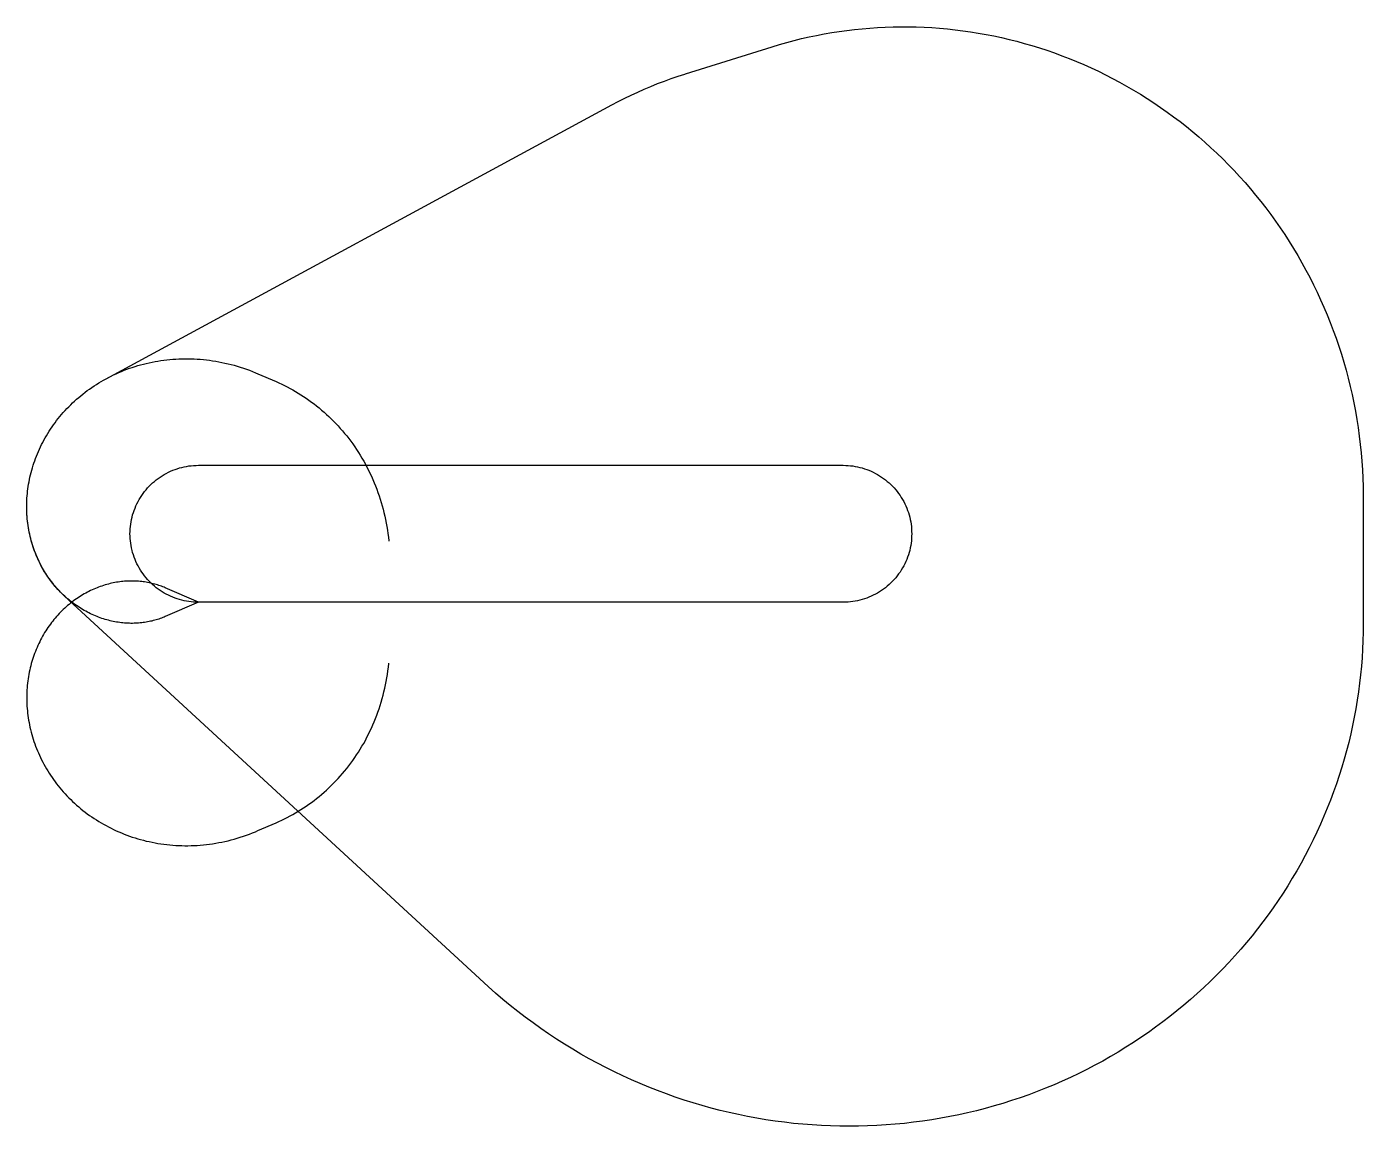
# Model space of a CAD drawing. Header units: metres. Extents: x -4139 to 28082, y -12632 to 13871.
import ezdxf

# ---------------------------------------------------------------- set-up
doc = ezdxf.new("R2010")
doc.units = ezdxf.units.M

msp = doc.modelspace()

# ---------------------------------------------------------------- linework, layer by layer
at = {"layer": 'NorminalTrack', "color": 1}
msp.add_lwpolyline([(0, 0), (0, 0), (-58, 1), (-115, 4), (-172, 9), (-230, 16), (-286, 25), (-343, 36), (-399, 49), (-455, 64), (-510, 81), (-564, 99), (-618, 120), (-671, 143), (-723, 167), (-774, 193), (-825, 221), (-874, 251), (-922, 282), (-970, 315), (-1016, 350), (-1060, 386), (-1104, 424), (-1146, 463), (-1187, 504), (-1226, 546), (-1264, 589), (-1300, 634), (-1335, 680), (-1368, 727), (-1399, 775), (-1429, 825), (-1456, 875), (-1483, 926), (-1507, 979), (-1529, 1032), (-1550, 1085), (-1569, 1140), (-1586, 1195), (-1601, 1250), (-1613, 1307), (-1624, 1363), (-1633, 1420), (-1640, 1477), (-1646, 1534), (-1649, 1592), (-1650, 1650), (-1649, 1707), (-1646, 1765), (-1640, 1822), (-1633, 1879), (-1624, 1936), (-1613, 1992), (-1601, 2049), (-1586, 2104), (-1569, 2159), (-1550, 2214), (-1529, 2267), (-1507, 2320), (-1483, 2373), (-1456, 2424), (-1429, 2474), (-1399, 2524), (-1368, 2572), (-1335, 2619), (-1300, 2665), (-1264, 2710), (-1226, 2753), (-1187, 2795), (-1146, 2836), (-1104, 2875), (-1060, 2913), (-1016, 2949), (-970, 2984), (-922, 3017), (-874, 3048), (-825, 3078), (-774, 3106), (-723, 3132), (-671, 3156), (-618, 3179), (-564, 3200), (-510, 3218), (-455, 3235), (-399, 3250), (-343, 3263), (-286, 3274), (-230, 3283), (-172, 3290), (-115, 3295), (-58, 3298), (0, 3299), (0, 3299), (15546, 3299), (15546, 3299), (15604, 3298), (15662, 3295), (15719, 3290), (15776, 3283), (15833, 3274), (15889, 3263), (15946, 3250), (16001, 3235), (16056, 3218), (16111, 3200), (16164, 3179), (16217, 3156), (16270, 3132), (16321, 3106), (16371, 3078), (16421, 3048), (16469, 3017), (16516, 2984), (16562, 2949), (16607, 2913), (16650, 2875), (16692, 2836), (16733, 2795), (16772, 2753), (16810, 2710), (16846, 2665), (16881, 2619), (16914, 2572), (16945, 2524), (16975, 2474), (17003, 2424), (17029, 2373), (17053, 2320), (17076, 2267), (17097, 2214), (17115, 2159), (17132, 2104), (17147, 2049), (17160, 1992), (17171, 1936), (17180, 1879), (17187, 1822), (17192, 1765), (17195, 1707), (17196, 1650), (17195, 1592), (17192, 1534), (17187, 1477), (17180, 1420), (17171, 1363), (17160, 1307), (17147, 1250), (17132, 1195), (17115, 1140), (17097, 1085), (17076, 1032), (17053, 979), (17029, 926), (17003, 875), (16975, 825), (16945, 775), (16914, 727), (16881, 680), (16846, 634), (16810, 589), (16772, 546), (16733, 504), (16692, 463), (16650, 424), (16607, 386), (16562, 350), (16516, 315), (16469, 282), (16421, 251), (16371, 221), (16321, 193), (16270, 167), (16217, 143), (16164, 120), (16111, 99), (16056, 81), (16001, 64), (15946, 49), (15889, 36), (15833, 25), (15776, 16), (15719, 9), (15662, 4), (15604, 1), (15546, 0), (0, 0)], dxfattribs=at)
at = {"layer": 'WindSpiral', "color": 5}
for points in [[(0, 0), (-800, -347), (-830, -359), (-861, -372), (-893, -384), (-924, -395), (-956, -406), (-989, -417), (-1022, -427), (-1055, -436), (-1088, -445), (-1122, -454), (-1156, -461), (-1191, -469), (-1226, -475), (-1261, -482), (-1297, -487), (-1332, -492), (-1368, -497), (-1405, -500), (-1441, -503), (-1478, -506), (-1515, -508), (-1552, -509), (-1590, -510), (-1628, -510), (-1665, -509), (-1704, -508), (-1742, -506), (-1780, -503), (-1819, -499), (-1857, -495), (-1896, -490), (-1935, -485), (-1974, -479), (-2013, -472), (-2052, -464), (-2092, -456), (-2131, -447), (-2170, -437), (-2209, -426), (-2249, -415), (-2288, -403), (-2327, -390), (-2366, -376), (-2406, -362), (-2445, -347), (-2484, -331), (-2523, -315), (-2561, -297), (-2600, -279), (-2639, -260), (-2677, -241), (-2715, -220), (-2753, -199), (-2791, -177), (-2829, -155), (-2866, -131), (-2903, -107), (-2940, -82), (-2977, -56), (-3013, -30), (-3049, -3), (-3084, 25), (-3120, 54), (-3155, 83), (-3189, 113), (-3224, 144), (-3257, 176), (-3291, 208), (-3324, 241), (-3356, 275), (-3388, 310), (-3420, 345), (-3451, 381), (-3482, 417), (-3512, 454), (-3541, 492), (-3570, 531), (-3599, 570), (-3627, 610), (-3654, 651), (-3681, 692), (-3707, 734), (-3732, 776), (-3757, 819), (-3781, 863), (-3804, 907), (-3827, 952), (-3849, 997), (-3871, 1043), (-3891, 1090), (-3911, 1137), (-3930, 1185), (-3949, 1233), (-3966, 1281), (-3983, 1330), (-3999, 1380), (-4014, 1430), (-4029, 1480), (-4042, 1531), (-4055, 1583), (-4067, 1634), (-4078, 1687), (-4088, 1739), (-4097, 1792), (-4106, 1845), (-4113, 1899), (-4120, 1953), (-4125, 2007), (-4130, 2061), (-4134, 2116), (-4137, 2171), (-4138, 2226), (-4139, 2282), (-4139, 2337), (-4138, 2393), (-4136, 2449), (-4133, 2506), (-4129, 2562), (-4124, 2618), (-4118, 2675), (-4111, 2731), (-4103, 2788), (-4094, 2845), (-4084, 2902), (-4073, 2959), (-4061, 3015), (-4047, 3072), (-4033, 3129), (-4018, 3185), (-4002, 3242), (-3984, 3299), (-3966, 3355), (-3946, 3411), (-3926, 3467), (-3904, 3523), (-3882, 3579), (-3858, 3634), (-3834, 3689), (-3808, 3744), (-3781, 3799), (-3753, 3853), (-3724, 3907), (-3695, 3961), (-3664, 4014), (-3632, 4067), (-3599, 4120), (-3565, 4172), (-3530, 4224), (-3494, 4275), (-3457, 4326), (-3419, 4376), (-3380, 4426), (-3340, 4475), (-3299, 4524), (-3257, 4572), (-3214, 4620), (-3170, 4667), (-3125, 4713), (-3079, 4759), (-3033, 4804), (-2985, 4848), (-2936, 4892), (-2887, 4935), (-2836, 4977), (-2785, 5018), (-2733, 5059), (-2680, 5099), (-2626, 5138), (-2572, 5176), (-2516, 5213), (-2460, 5249), (-2403, 5285), (-2345, 5320), (-2286, 5353), (-2227, 5386), (-2227, 5386), (9970, 11988), (10123, 12069), (10278, 12147), (10433, 12223), (10591, 12296), (10750, 12366), (10910, 12434), (11071, 12499), (11234, 12561), (11398, 12621), (11564, 12678), (11730, 12731), (11741, 12735), (13834, 13389), (14010, 13442), (14187, 13493), (14364, 13540), (14543, 13584), (14723, 13625), (14903, 13663), (15085, 13698), (15267, 13729), (15450, 13758), (15634, 13783), (15818, 13805), (16002, 13824), (16188, 13840), (16373, 13853), (16560, 13862), (16746, 13868), (16933, 13871), (17120, 13870), (17307, 13867), (17494, 13860), (17681, 13849), (17868, 13836), (18055, 13819), (18243, 13799), (18429, 13775), (18616, 13749), (18802, 13719), (18988, 13685), (19174, 13649), (19359, 13609), (19543, 13566), (19727, 13520), (19911, 13470), (20093, 13417), (20275, 13361), (20456, 13302), (20636, 13239), (20816, 13173), (20994, 13105), (21171, 13032), (21347, 12957), (21522, 12879), (21696, 12797), (21868, 12713), (22040, 12625), (22209, 12534), (22378, 12440), (22544, 12343), (22710, 12244), (22873, 12141), (23035, 12035), (23196, 11926), (23354, 11815), (23511, 11700), (23666, 11583), (23819, 11463), (23970, 11340), (24119, 11214), (24266, 11086), (24411, 10955), (24553, 10821), (24694, 10685), (24832, 10546), (24968, 10404), (25102, 10260), (25233, 10114), (25361, 9965), (25488, 9814), (25611, 9661), (25732, 9505), (25851, 9347), (25967, 9187), (26080, 9024), (26190, 8860), (26298, 8693), (26402, 8525), (26504, 8354), (26603, 8182), (26700, 8007), (26793, 7831), (26883, 7653), (26970, 7473), (27054, 7292), (27135, 7109), (27213, 6924), (27287, 6738), (27359, 6551), (27427, 6362), (27492, 6171), (27554, 5980), (27612, 5787), (27667, 5593), (27719, 5398), (27768, 5202), (27813, 5004), (27854, 4806), (27892, 4607), (27927, 4407), (27958, 4207), (27986, 4005), (28011, 3803), (28031, 3600), (28049, 3397), (28062, 3194), (28073, 2990), (28079, 2785), (28082, 2581), (28082, 2507), (28082, -519), (28081, -724), (28075, -929), (28066, -1134), (28054, -1340), (28038, -1545), (28018, -1750), (27995, -1955), (27968, -2159), (27937, -2364), (27903, -2567), (27865, -2771), (27824, -2974), (27779, -3176), (27731, -3378), (27679, -3579), (27623, -3780), (27564, -3979), (27501, -4178), (27435, -4376), (27365, -4573), (27292, -4768), (27216, -4963), (27135, -5156), (27052, -5349), (26965, -5540), (26874, -5729), (26781, -5917), (26684, -6104), (26583, -6289), (26479, -6472), (26372, -6654), (26262, -6834), (26148, -7012), (26032, -7189), (25912, -7363), (25789, -7536), (25662, -7706), (25533, -7875), (25401, -8041), (25265, -8205), (25127, -8367), (24986, -8527), (24842, -8684), (24695, -8839), (24545, -8992), (24392, -9142), (24237, -9289), (24079, -9434), (23918, -9576), (23755, -9715), (23589, -9852), (23421, -9986), (23250, -10117), (23077, -10245), (22901, -10371), (22723, -10493), (22543, -10612), (22360, -10729), (22176, -10842), (21989, -10952), (21800, -11059), (21609, -11162), (21416, -11263), (21222, -11360), (21025, -11453), (20827, -11544), (20627, -11631), (20425, -11714), (20222, -11794), (20017, -11871), (19810, -11944), (19602, -12014), (19393, -12080), (19183, -12142), (18971, -12201), (18758, -12256), (18544, -12307), (18329, -12355), (18113, -12399), (17896, -12439), (17678, -12475), (17459, -12508), (17240, -12537), (17019, -12562), (16799, -12583), (16577, -12601), (16356, -12614), (16134, -12624), (15911, -12630), (15688, -12632), (15465, -12630), (15242, -12624), (15019, -12614), (14796, -12601), (14573, -12583), (14350, -12562), (14127, -12536), (13905, -12507), (13683, -12474), (13461, -12437), (13240, -12396), (13019, -12351), (12799, -12302), (12580, -12249), (12362, -12193), (12144, -12132), (11927, -12068), (11711, -12000), (11496, -11928), (11283, -11853), (11070, -11773), (10859, -11690), (10649, -11603), (10440, -11512), (10233, -11418), (10027, -11320), (9823, -11218), (9620, -11112), (9420, -11003), (9220, -10891), (9023, -10774), (8828, -10655), (8634, -10532), (8443, -10405), (8254, -10275), (8066, -10141), (7881, -10004), (7699, -9864), (7518, -9721), (7340, -9574), (7165, -9424), (6992, -9271), (6877, -9166), (-3227, 147), (-3260, 179), (-3294, 211), (-3327, 244), (-3359, 278), (-3391, 313), (-3423, 348), (-3454, 384), (-3484, 421), (-3514, 458), (-3544, 496), (-3573, 535), (-3601, 574), (-3629, 614), (-3656, 655), (-3683, 696), (-3709, 738), (-3734, 780), (-3759, 823), (-3783, 867), (-3807, 911), (-3829, 956), (-3851, 1002), (-3873, 1048), (-3893, 1094), (-3913, 1141), (-3932, 1189), (-3950, 1237), (-3968, 1286), (-3985, 1335), (-4001, 1385), (-4016, 1435), (-4030, 1485), (-4044, 1536), (-4056, 1587), (-4068, 1639), (-4079, 1691), (-4089, 1744), (-4098, 1797), (-4106, 1850), (-4114, 1904), (-4120, 1958), (-4126, 2012), (-4130, 2066), (-4134, 2121), (-4137, 2176), (-4139, 2231), (-4139, 2287), (-4139, 2305)], [(0, 0), (-800, -347), (-830, -359), (-861, -372), (-893, -384), (-924, -395), (-956, -406), (-989, -417), (-1022, -427), (-1055, -436), (-1088, -445), (-1122, -454), (-1156, -461), (-1191, -469), (-1226, -475), (-1261, -482), (-1297, -487), (-1332, -492), (-1368, -497), (-1405, -500), (-1441, -503), (-1478, -506), (-1515, -508), (-1552, -509), (-1590, -510), (-1628, -510), (-1665, -509), (-1704, -508), (-1742, -506), (-1780, -503), (-1819, -499), (-1857, -495), (-1896, -490), (-1935, -485), (-1974, -479), (-2013, -472), (-2052, -464), (-2092, -456), (-2131, -447), (-2170, -437), (-2209, -426), (-2249, -415), (-2288, -403), (-2327, -390), (-2366, -376), (-2406, -362), (-2445, -347), (-2484, -331), (-2523, -315), (-2561, -297), (-2600, -279), (-2639, -260), (-2677, -241), (-2715, -220), (-2753, -199), (-2791, -177), (-2829, -155), (-2866, -131), (-2903, -107), (-2940, -82), (-2977, -56), (-3013, -30), (-3049, -3), (-3084, 25), (-3120, 54), (-3155, 83), (-3189, 113), (-3224, 144), (-3257, 176), (-3291, 208), (-3324, 241), (-3356, 275), (-3388, 310), (-3420, 345), (-3451, 381), (-3482, 417), (-3512, 454), (-3541, 492), (-3570, 531), (-3599, 570), (-3627, 610), (-3654, 651), (-3681, 692), (-3707, 734), (-3732, 776), (-3757, 819), (-3781, 863), (-3804, 907), (-3827, 952), (-3849, 997), (-3871, 1043), (-3891, 1090), (-3911, 1137), (-3930, 1185), (-3949, 1233), (-3966, 1281), (-3983, 1330), (-3999, 1380), (-4014, 1430), (-4029, 1480), (-4042, 1531), (-4055, 1583), (-4067, 1634), (-4078, 1687), (-4088, 1739), (-4097, 1792), (-4106, 1845), (-4113, 1899), (-4120, 1953), (-4125, 2007), (-4130, 2061), (-4134, 2116), (-4137, 2171), (-4138, 2226), (-4139, 2282), (-4139, 2337), (-4138, 2393), (-4136, 2449), (-4133, 2506), (-4129, 2562), (-4124, 2618), (-4118, 2675), (-4111, 2731), (-4103, 2788), (-4094, 2845), (-4084, 2902), (-4073, 2959), (-4061, 3015), (-4047, 3072), (-4033, 3129), (-4018, 3185), (-4002, 3242), (-3984, 3299), (-3966, 3355), (-3946, 3411), (-3926, 3467), (-3904, 3523), (-3882, 3579), (-3858, 3634), (-3834, 3689), (-3808, 3744), (-3781, 3799), (-3753, 3853), (-3724, 3907), (-3695, 3961), (-3664, 4014), (-3632, 4067), (-3599, 4120), (-3565, 4172), (-3530, 4224), (-3494, 4275), (-3457, 4326), (-3419, 4376), (-3380, 4426), (-3340, 4475), (-3299, 4524), (-3257, 4572), (-3214, 4620), (-3170, 4667), (-3125, 4713), (-3079, 4759), (-3033, 4804), (-2985, 4848), (-2936, 4892), (-2887, 4935), (-2836, 4977), (-2785, 5018), (-2733, 5059), (-2680, 5099), (-2626, 5138), (-2572, 5176), (-2516, 5213), (-2460, 5249), (-2403, 5285), (-2345, 5320), (-2286, 5353), (-2227, 5386), (-2167, 5418), (-2106, 5449), (-2044, 5479), (-1982, 5508), (-1919, 5536), (-1855, 5563), (-1791, 5589), (-1726, 5613), (-1661, 5637), (-1595, 5660), (-1528, 5681), (-1461, 5702), (-1393, 5721), (-1325, 5739), (-1256, 5756), (-1187, 5772), (-1117, 5787), (-1047, 5801), (-976, 5813), (-905, 5824), (-834, 5834), (-762, 5843), (-690, 5850), (-618, 5856), (-545, 5861), (-472, 5865), (-399, 5868), (-325, 5869), (-252, 5869), (-178, 5867), (-104, 5865), (-30, 5861), (44, 5855), (119, 5849), (193, 5841), (268, 5832), (342, 5821), (417, 5809), (491, 5796), (566, 5781), (640, 5765), (714, 5748), (788, 5729), (862, 5710), (936, 5688), (1010, 5666), (1083, 5642), (1157, 5616), (1230, 5590), (1302, 5562), (1375, 5532), (1435, 5506), (1872, 5317), (1940, 5287), (2008, 5256), (2076, 5223), (2143, 5188), (2210, 5153), (2276, 5116), (2342, 5078), (2408, 5039), (2472, 4999), (2537, 4957), (2600, 4914), (2664, 4870), (2726, 4825), (2788, 4778), (2849, 4731), (2910, 4682), (2970, 4632), (3029, 4581), (3087, 4528), (3145, 4475), (3201, 4420), (3257, 4364), (3313, 4307), (3367, 4249), (3420, 4190), (3473, 4130), (3524, 4069), (3575, 4006), (3624, 3943), (3673, 3879), (3720, 3814), (3767, 3747), (3812, 3680), (3857, 3612), (3900, 3543), (3942, 3473), (3984, 3402), (4024, 3330), (4062, 3257), (4100, 3183), (4136, 3109), (4172, 3034), (4205, 2958), (4238, 2881), (4270, 2804), (4300, 2725), (4329, 2647), (4356, 2567), (4382, 2487), (4407, 2406), (4431, 2324), (4453, 2242), (4473, 2160), (4493, 2076), (4511, 1993), (4527, 1908), (4542, 1824), (4556, 1739), (4568, 1653), (4579, 1567), (4588, 1481), (4589, 1468)], [(0, 0), (-800, 347), (-830, 359), (-861, 372), (-893, 384), (-924, 395), (-956, 406), (-989, 417), (-1022, 427), (-1055, 436), (-1088, 445), (-1122, 454), (-1156, 461), (-1191, 469), (-1226, 475), (-1261, 482), (-1297, 487), (-1332, 492), (-1368, 497), (-1405, 500), (-1441, 503), (-1478, 506), (-1515, 508), (-1552, 509), (-1590, 510), (-1628, 510), (-1665, 509), (-1704, 508), (-1742, 506), (-1780, 503), (-1819, 499), (-1857, 495), (-1896, 490), (-1935, 485), (-1974, 479), (-2013, 472), (-2052, 464), (-2092, 456), (-2131, 447), (-2170, 437), (-2209, 426), (-2249, 415), (-2288, 403), (-2327, 390), (-2366, 376), (-2406, 362), (-2445, 347), (-2484, 331), (-2523, 315), (-2561, 297), (-2600, 279), (-2639, 260), (-2677, 241), (-2715, 220), (-2753, 199), (-2791, 177), (-2829, 155), (-2866, 131), (-2903, 107), (-2940, 82), (-2977, 56), (-3013, 30), (-3049, 3), (-3084, -25), (-3120, -54), (-3155, -83), (-3189, -113), (-3224, -144), (-3257, -176), (-3291, -208), (-3324, -241), (-3356, -275), (-3388, -310), (-3420, -345), (-3451, -381), (-3482, -417), (-3512, -454), (-3541, -492), (-3570, -531), (-3599, -570), (-3627, -610), (-3654, -651), (-3681, -692), (-3707, -734), (-3732, -776), (-3757, -819), (-3781, -863), (-3804, -907), (-3827, -952), (-3849, -997), (-3871, -1043), (-3891, -1090), (-3911, -1137), (-3930, -1185), (-3949, -1233), (-3966, -1281), (-3983, -1330), (-3999, -1380), (-4014, -1430), (-4029, -1480), (-4042, -1531), (-4055, -1583), (-4067, -1634), (-4078, -1687), (-4088, -1739), (-4097, -1792), (-4106, -1845), (-4113, -1899), (-4120, -1953), (-4125, -2007), (-4130, -2061), (-4134, -2116), (-4137, -2171), (-4138, -2226), (-4139, -2282), (-4139, -2337), (-4138, -2393), (-4136, -2449), (-4133, -2506), (-4129, -2562), (-4124, -2618), (-4118, -2675), (-4111, -2731), (-4103, -2788), (-4094, -2845), (-4084, -2902), (-4073, -2959), (-4061, -3015), (-4047, -3072), (-4033, -3129), (-4018, -3185), (-4002, -3242), (-3984, -3299), (-3966, -3355), (-3946, -3411), (-3926, -3467), (-3904, -3523), (-3882, -3579), (-3858, -3634), (-3834, -3689), (-3808, -3744), (-3781, -3799), (-3753, -3853), (-3724, -3907), (-3695, -3961), (-3664, -4014), (-3632, -4067), (-3599, -4120), (-3565, -4172), (-3530, -4224), (-3494, -4275), (-3457, -4326), (-3419, -4376), (-3380, -4426), (-3340, -4475), (-3299, -4524), (-3257, -4572), (-3214, -4620), (-3170, -4667), (-3125, -4713), (-3079, -4759), (-3033, -4804), (-2985, -4848), (-2936, -4892), (-2887, -4935), (-2836, -4977), (-2785, -5018), (-2733, -5059), (-2680, -5099), (-2626, -5138), (-2572, -5176), (-2516, -5213), (-2460, -5249), (-2403, -5285), (-2345, -5320), (-2286, -5353), (-2227, -5386), (-2167, -5418), (-2106, -5449), (-2044, -5479), (-1982, -5508), (-1919, -5536), (-1855, -5563), (-1791, -5589), (-1726, -5613), (-1661, -5637), (-1595, -5660), (-1528, -5681), (-1461, -5702), (-1393, -5721), (-1325, -5739), (-1256, -5756), (-1187, -5772), (-1117, -5787), (-1047, -5801), (-976, -5813), (-905, -5824), (-834, -5834), (-762, -5843), (-690, -5850), (-618, -5856), (-545, -5861), (-472, -5865), (-399, -5868), (-325, -5869), (-252, -5869), (-178, -5867), (-104, -5865), (-30, -5861), (44, -5855), (119, -5849), (193, -5841), (268, -5832), (342, -5821), (417, -5809), (491, -5796), (566, -5781), (640, -5765), (714, -5748), (788, -5729), (862, -5710), (936, -5688), (1010, -5666), (1083, -5642), (1157, -5616), (1230, -5590), (1302, -5562), (1375, -5532), (1435, -5506), (1872, -5317), (1940, -5287), (2008, -5256), (2076, -5223), (2143, -5188), (2210, -5153), (2276, -5116), (2342, -5078), (2408, -5039), (2472, -4999), (2537, -4957), (2600, -4914), (2664, -4870), (2726, -4825), (2788, -4778), (2849, -4731), (2910, -4682), (2970, -4632), (3029, -4581), (3087, -4528), (3145, -4475), (3201, -4420), (3257, -4364), (3313, -4307), (3367, -4249), (3420, -4190), (3473, -4130), (3524, -4069), (3575, -4006), (3624, -3943), (3673, -3879), (3720, -3814), (3767, -3747), (3812, -3680), (3857, -3612), (3900, -3543), (3942, -3473), (3984, -3402), (4024, -3330), (4062, -3257), (4100, -3183), (4136, -3109), (4172, -3034), (4205, -2958), (4238, -2881), (4270, -2804), (4300, -2725), (4329, -2647), (4356, -2567), (4382, -2487), (4407, -2406), (4431, -2324), (4453, -2242), (4473, -2160), (4493, -2076), (4511, -1993), (4527, -1908), (4542, -1824), (4556, -1739), (4568, -1653), (4579, -1567), (4588, -1481), (4589, -1468)]]:
    msp.add_lwpolyline(points, dxfattribs=at)

doc.saveas('drawing.dxf')
